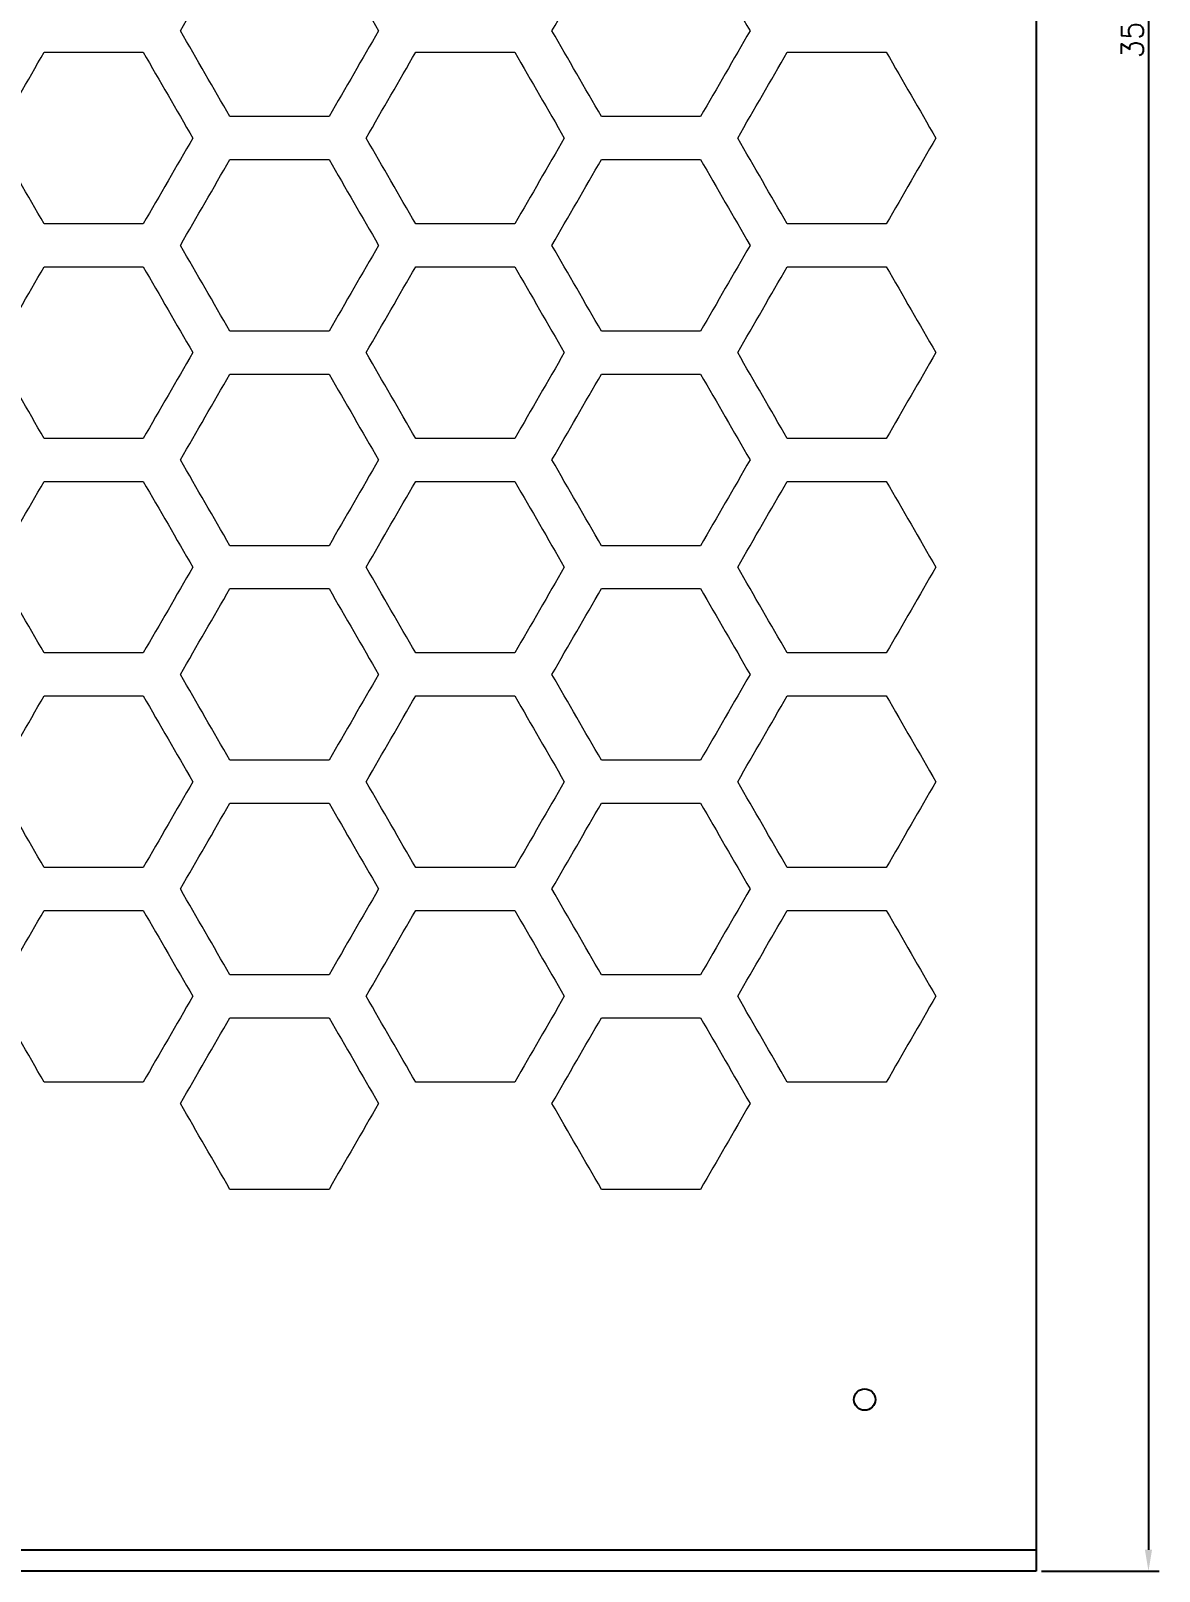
# Model space of a CAD drawing. Header units: inches. Extents: x 2 to 2337, y 1 to 1206.
# Drawn here: x 1152.3 to 1283.8, y 577.5 to 757 of the extents above; entities that cross this region are included whole.
import ezdxf

# ---------------------------------------------------------------- set-up
doc = ezdxf.new("R2010")
doc.units = ezdxf.units.IN
doc.header["$MEASUREMENT"] = 0
doc.styles.get("Standard").update_dxf_attribs({"font": 'txt', "bigfont": 'gbcbig.shx'})
doc.dimstyles.new('ISO-25', dxfattribs={"dimtxt": 2.5, "dimasz": 2.5, "dimexe": 1.25, "dimexo": 0.625, "dimtad": 1, "dimtxsty": 'Standard', "dimcen": 2.5, "dimadec": 0, "dimazin": 0, "dimtfac": 1, "dimtmove": 0, "dimatfit": 3, "dimfxl": 1, "dimarcsym": 0})

# ---------------------------------------------------------------- blocks, each defined once
blk = doc.blocks.new('*D38')
at = {"color": 0, "lineweight": -2}
for p, q in [((1270.06, 936.51), (1283.77, 936.51)), ((1282.52, 934.01), (1282.52, 580.01)), ((1270.06, 577.51), (1283.77, 577.51))]:
    blk.add_line(p, q, dxfattribs=at)
at = {"color": 0}
for points in [[(1282.1, 934.01), (1282.93, 934.01), (1282.52, 936.51)], [(1282.1, 580.01), (1282.93, 580.01), (1282.52, 577.51)]]:
    blk.add_solid(points, dxfattribs=at)
at = {"layer": 'Defpoints', "color": 0}
for p in [(1269.43, 936.51), (1269.43, 577.51), (1282.52, 577.51)]:
    blk.add_point(p, dxfattribs=at)
at = {"color": 0, "insert": (1280.64, 757.01), "char_height": 2.5, "attachment_point": 5, "rotation": 90}
blk.add_mtext('359', dxfattribs=at)

msp = doc.modelspace()

# ---------------------------------------------------------------- linework, layer by layer
at = {"color": 0}
msp.add_line((1269.434, 936.513), (1269.434, 577.513), dxfattribs=at)
at = {"color": 4}
for p, q in [((1006.434, 580.013), (1269.434, 580.013)), ((1269.434, 577.513), (1006.434, 577.513))]:
    msp.add_line(p, q, dxfattribs=at)
msp.add_circle((1249.434, 597.513), 1.25, dxfattribs=at)
at = {"color": 7, "linetype": 'Continuous', "lineweight": 18}
for points in [[(1175.462, 767.009), (1173.537, 763.676), (1171.613, 760.343), (1169.688, 757.009), (1171.613, 753.676), (1173.537, 750.343), (1175.462, 747.009), (1179.311, 747.009), (1183.16, 747.009), (1187.009, 747.009), (1188.933, 750.343), (1190.858, 753.676), (1192.782, 757.009), (1190.858, 760.343), (1188.933, 763.676), (1187.009, 767.009), (1183.16, 767.009), (1179.311, 767.009), (1175.462, 767.009)], [(1175.462, 767.009), (1173.537, 763.676), (1171.613, 760.343), (1169.688, 757.009), (1171.613, 753.676), (1173.537, 750.343), (1175.462, 747.009), (1179.311, 747.009), (1183.16, 747.009), (1187.009, 747.009), (1188.933, 750.343), (1190.858, 753.676), (1192.782, 757.009), (1190.858, 760.343), (1188.933, 763.676), (1187.009, 767.009), (1183.16, 767.009), (1179.311, 767.009), (1175.462, 767.009)], [(1218.763, 767.009), (1216.838, 763.676), (1214.914, 760.343), (1212.989, 757.009), (1214.914, 753.676), (1216.838, 750.343), (1218.763, 747.009), (1222.612, 747.009), (1226.461, 747.009), (1230.31, 747.009), (1232.234, 750.343), (1234.159, 753.676), (1236.083, 757.009), (1234.159, 760.343), (1232.234, 763.676), (1230.31, 767.009), (1226.461, 767.009), (1222.612, 767.009), (1218.763, 767.009)], [(1218.763, 767.009), (1216.838, 763.676), (1214.914, 760.343), (1212.989, 757.009), (1214.914, 753.676), (1216.838, 750.343), (1218.763, 747.009), (1222.612, 747.009), (1226.461, 747.009), (1230.31, 747.009), (1232.234, 750.343), (1234.159, 753.676), (1236.083, 757.009), (1234.159, 760.343), (1232.234, 763.676), (1230.31, 767.009), (1226.461, 767.009), (1222.612, 767.009), (1218.763, 767.009)], [(1153.811, 754.509), (1151.886, 751.176), (1149.962, 747.843), (1148.037, 744.509), (1149.962, 741.176), (1151.886, 737.843), (1153.811, 734.509), (1157.66, 734.509), (1161.509, 734.509), (1165.358, 734.509), (1167.282, 737.843), (1169.207, 741.176), (1171.131, 744.509), (1169.207, 747.843), (1167.282, 751.176), (1165.358, 754.509), (1161.509, 754.509), (1157.66, 754.509), (1153.811, 754.509)], [(1153.811, 754.509), (1151.886, 751.176), (1149.962, 747.843), (1148.037, 744.509), (1149.962, 741.176), (1151.886, 737.843), (1153.811, 734.509), (1157.66, 734.509), (1161.509, 734.509), (1165.358, 734.509), (1167.282, 737.843), (1169.207, 741.176), (1171.131, 744.509), (1169.207, 747.843), (1167.282, 751.176), (1165.358, 754.509), (1161.509, 754.509), (1157.66, 754.509), (1153.811, 754.509)], [(1197.112, 754.509), (1195.188, 751.176), (1193.263, 747.843), (1191.339, 744.509), (1193.263, 741.176), (1195.188, 737.843), (1197.112, 734.509), (1200.961, 734.509), (1204.81, 734.509), (1208.659, 734.509), (1210.584, 737.843), (1212.508, 741.176), (1214.433, 744.509), (1212.508, 747.843), (1210.584, 751.176), (1208.659, 754.509), (1204.81, 754.509), (1200.961, 754.509), (1197.112, 754.509)], [(1197.112, 754.509), (1195.188, 751.176), (1193.263, 747.843), (1191.339, 744.509), (1193.263, 741.176), (1195.188, 737.843), (1197.112, 734.509), (1200.961, 734.509), (1204.81, 734.509), (1208.659, 734.509), (1210.584, 737.843), (1212.508, 741.176), (1214.433, 744.509), (1212.508, 747.843), (1210.584, 751.176), (1208.659, 754.509), (1204.81, 754.509), (1200.961, 754.509), (1197.112, 754.509)], [(1240.413, 754.509), (1238.489, 751.176), (1236.564, 747.843), (1234.64, 744.509), (1236.564, 741.176), (1238.489, 737.843), (1240.413, 734.509), (1244.262, 734.509), (1248.111, 734.509), (1251.96, 734.509), (1253.885, 737.843), (1255.81, 741.176), (1257.734, 744.509), (1255.81, 747.843), (1253.885, 751.176), (1251.96, 754.509), (1248.111, 754.509), (1244.262, 754.509), (1240.413, 754.509)], [(1240.413, 754.509), (1238.489, 751.176), (1236.564, 747.843), (1234.64, 744.509), (1236.564, 741.176), (1238.489, 737.843), (1240.413, 734.509), (1244.262, 734.509), (1248.111, 734.509), (1251.96, 734.509), (1253.885, 737.843), (1255.81, 741.176), (1257.734, 744.509), (1255.81, 747.843), (1253.885, 751.176), (1251.96, 754.509), (1248.111, 754.509), (1244.262, 754.509), (1240.413, 754.509)], [(1175.462, 742.009), (1173.537, 738.676), (1171.613, 735.343), (1169.688, 732.009), (1171.613, 728.676), (1173.537, 725.343), (1175.462, 722.009), (1179.311, 722.009), (1183.16, 722.009), (1187.009, 722.009), (1188.933, 725.343), (1190.858, 728.676), (1192.782, 732.009), (1190.858, 735.343), (1188.933, 738.676), (1187.009, 742.009), (1183.16, 742.009), (1179.311, 742.009), (1175.462, 742.009)], [(1175.462, 742.009), (1173.537, 738.676), (1171.613, 735.343), (1169.688, 732.009), (1171.613, 728.676), (1173.537, 725.343), (1175.462, 722.009), (1179.311, 722.009), (1183.16, 722.009), (1187.009, 722.009), (1188.933, 725.343), (1190.858, 728.676), (1192.782, 732.009), (1190.858, 735.343), (1188.933, 738.676), (1187.009, 742.009), (1183.16, 742.009), (1179.311, 742.009), (1175.462, 742.009)], [(1175.462, 742.009), (1173.537, 738.676), (1171.613, 735.343), (1169.688, 732.009), (1171.613, 728.676), (1173.537, 725.343), (1175.462, 722.009), (1179.311, 722.009), (1183.16, 722.009), (1187.009, 722.009), (1188.933, 725.343), (1190.858, 728.676), (1192.782, 732.009), (1190.858, 735.343), (1188.933, 738.676), (1187.009, 742.009), (1183.16, 742.009), (1179.311, 742.009), (1175.462, 742.009)], [(1175.462, 742.009), (1173.537, 738.676), (1171.613, 735.343), (1169.688, 732.009), (1171.613, 728.676), (1173.537, 725.343), (1175.462, 722.009), (1179.311, 722.009), (1183.16, 722.009), (1187.009, 722.009), (1188.933, 725.343), (1190.858, 728.676), (1192.782, 732.009), (1190.858, 735.343), (1188.933, 738.676), (1187.009, 742.009), (1183.16, 742.009), (1179.311, 742.009), (1175.462, 742.009)], [(1218.763, 742.009), (1216.838, 738.676), (1214.914, 735.343), (1212.989, 732.009), (1214.914, 728.676), (1216.838, 725.343), (1218.763, 722.009), (1222.612, 722.009), (1226.461, 722.009), (1230.31, 722.009), (1232.234, 725.343), (1234.159, 728.676), (1236.083, 732.009), (1234.159, 735.343), (1232.234, 738.676), (1230.31, 742.009), (1226.461, 742.009), (1222.612, 742.009), (1218.763, 742.009)], [(1218.763, 742.009), (1216.838, 738.676), (1214.914, 735.343), (1212.989, 732.009), (1214.914, 728.676), (1216.838, 725.343), (1218.763, 722.009), (1222.612, 722.009), (1226.461, 722.009), (1230.31, 722.009), (1232.234, 725.343), (1234.159, 728.676), (1236.083, 732.009), (1234.159, 735.343), (1232.234, 738.676), (1230.31, 742.009), (1226.461, 742.009), (1222.612, 742.009), (1218.763, 742.009)], [(1218.763, 742.009), (1216.838, 738.676), (1214.914, 735.343), (1212.989, 732.009), (1214.914, 728.676), (1216.838, 725.343), (1218.763, 722.009), (1222.612, 722.009), (1226.461, 722.009), (1230.31, 722.009), (1232.234, 725.343), (1234.159, 728.676), (1236.083, 732.009), (1234.159, 735.343), (1232.234, 738.676), (1230.31, 742.009), (1226.461, 742.009), (1222.612, 742.009), (1218.763, 742.009)], [(1218.763, 742.009), (1216.838, 738.676), (1214.914, 735.343), (1212.989, 732.009), (1214.914, 728.676), (1216.838, 725.343), (1218.763, 722.009), (1222.612, 722.009), (1226.461, 722.009), (1230.31, 722.009), (1232.234, 725.343), (1234.159, 728.676), (1236.083, 732.009), (1234.159, 735.343), (1232.234, 738.676), (1230.31, 742.009), (1226.461, 742.009), (1222.612, 742.009), (1218.763, 742.009)], [(1153.811, 729.509), (1151.886, 726.176), (1149.962, 722.843), (1148.037, 719.509), (1149.962, 716.176), (1151.886, 712.843), (1153.811, 709.509), (1157.66, 709.509), (1161.509, 709.509), (1165.358, 709.509), (1167.282, 712.843), (1169.207, 716.176), (1171.131, 719.509), (1169.207, 722.843), (1167.282, 726.176), (1165.358, 729.509), (1161.509, 729.509), (1157.66, 729.509), (1153.811, 729.509)], [(1153.811, 729.509), (1151.886, 726.176), (1149.962, 722.843), (1148.037, 719.509), (1149.962, 716.176), (1151.886, 712.843), (1153.811, 709.509), (1157.66, 709.509), (1161.509, 709.509), (1165.358, 709.509), (1167.282, 712.843), (1169.207, 716.176), (1171.131, 719.509), (1169.207, 722.843), (1167.282, 726.176), (1165.358, 729.509), (1161.509, 729.509), (1157.66, 729.509), (1153.811, 729.509)], [(1153.811, 729.509), (1151.886, 726.176), (1149.962, 722.843), (1148.037, 719.509), (1149.962, 716.176), (1151.886, 712.843), (1153.811, 709.509), (1157.66, 709.509), (1161.509, 709.509), (1165.358, 709.509), (1167.282, 712.843), (1169.207, 716.176), (1171.131, 719.509), (1169.207, 722.843), (1167.282, 726.176), (1165.358, 729.509), (1161.509, 729.509), (1157.66, 729.509), (1153.811, 729.509)], [(1153.811, 729.509), (1151.886, 726.176), (1149.962, 722.843), (1148.037, 719.509), (1149.962, 716.176), (1151.886, 712.843), (1153.811, 709.509), (1157.66, 709.509), (1161.509, 709.509), (1165.358, 709.509), (1167.282, 712.843), (1169.207, 716.176), (1171.131, 719.509), (1169.207, 722.843), (1167.282, 726.176), (1165.358, 729.509), (1161.509, 729.509), (1157.66, 729.509), (1153.811, 729.509)], [(1197.112, 729.509), (1195.188, 726.176), (1193.263, 722.843), (1191.339, 719.509), (1193.263, 716.176), (1195.188, 712.843), (1197.112, 709.509), (1200.961, 709.509), (1204.81, 709.509), (1208.659, 709.509), (1210.584, 712.843), (1212.508, 716.176), (1214.433, 719.509), (1212.508, 722.843), (1210.584, 726.176), (1208.659, 729.509), (1204.81, 729.509), (1200.961, 729.509), (1197.112, 729.509)], [(1197.112, 729.509), (1195.188, 726.176), (1193.263, 722.843), (1191.339, 719.509), (1193.263, 716.176), (1195.188, 712.843), (1197.112, 709.509), (1200.961, 709.509), (1204.81, 709.509), (1208.659, 709.509), (1210.584, 712.843), (1212.508, 716.176), (1214.433, 719.509), (1212.508, 722.843), (1210.584, 726.176), (1208.659, 729.509), (1204.81, 729.509), (1200.961, 729.509), (1197.112, 729.509)], [(1197.112, 729.509), (1195.188, 726.176), (1193.263, 722.843), (1191.339, 719.509), (1193.263, 716.176), (1195.188, 712.843), (1197.112, 709.509), (1200.961, 709.509), (1204.81, 709.509), (1208.659, 709.509), (1210.584, 712.843), (1212.508, 716.176), (1214.433, 719.509), (1212.508, 722.843), (1210.584, 726.176), (1208.659, 729.509), (1204.81, 729.509), (1200.961, 729.509), (1197.112, 729.509)], [(1197.112, 729.509), (1195.188, 726.176), (1193.263, 722.843), (1191.339, 719.509), (1193.263, 716.176), (1195.188, 712.843), (1197.112, 709.509), (1200.961, 709.509), (1204.81, 709.509), (1208.659, 709.509), (1210.584, 712.843), (1212.508, 716.176), (1214.433, 719.509), (1212.508, 722.843), (1210.584, 726.176), (1208.659, 729.509), (1204.81, 729.509), (1200.961, 729.509), (1197.112, 729.509)], [(1240.413, 729.509), (1238.489, 726.176), (1236.564, 722.843), (1234.64, 719.509), (1236.564, 716.176), (1238.489, 712.843), (1240.413, 709.509), (1244.262, 709.509), (1248.111, 709.509), (1251.96, 709.509), (1253.885, 712.843), (1255.81, 716.176), (1257.734, 719.509), (1255.81, 722.843), (1253.885, 726.176), (1251.96, 729.509), (1248.111, 729.509), (1244.262, 729.509), (1240.413, 729.509)], [(1240.413, 729.509), (1238.489, 726.176), (1236.564, 722.843), (1234.64, 719.509), (1236.564, 716.176), (1238.489, 712.843), (1240.413, 709.509), (1244.262, 709.509), (1248.111, 709.509), (1251.96, 709.509), (1253.885, 712.843), (1255.81, 716.176), (1257.734, 719.509), (1255.81, 722.843), (1253.885, 726.176), (1251.96, 729.509), (1248.111, 729.509), (1244.262, 729.509), (1240.413, 729.509)], [(1240.413, 729.509), (1238.489, 726.176), (1236.564, 722.843), (1234.64, 719.509), (1236.564, 716.176), (1238.489, 712.843), (1240.413, 709.509), (1244.262, 709.509), (1248.111, 709.509), (1251.96, 709.509), (1253.885, 712.843), (1255.81, 716.176), (1257.734, 719.509), (1255.81, 722.843), (1253.885, 726.176), (1251.96, 729.509), (1248.111, 729.509), (1244.262, 729.509), (1240.413, 729.509)], [(1240.413, 729.509), (1238.489, 726.176), (1236.564, 722.843), (1234.64, 719.509), (1236.564, 716.176), (1238.489, 712.843), (1240.413, 709.509), (1244.262, 709.509), (1248.111, 709.509), (1251.96, 709.509), (1253.885, 712.843), (1255.81, 716.176), (1257.734, 719.509), (1255.81, 722.843), (1253.885, 726.176), (1251.96, 729.509), (1248.111, 729.509), (1244.262, 729.509), (1240.413, 729.509)], [(1175.462, 717.009), (1173.537, 713.676), (1171.613, 710.343), (1169.688, 707.009), (1171.613, 703.676), (1173.537, 700.343), (1175.462, 697.009), (1179.311, 697.009), (1183.16, 697.009), (1187.009, 697.009), (1188.933, 700.343), (1190.858, 703.676), (1192.782, 707.009), (1190.858, 710.343), (1188.933, 713.676), (1187.009, 717.009), (1183.16, 717.009), (1179.311, 717.009), (1175.462, 717.009)], [(1175.462, 717.009), (1173.537, 713.676), (1171.613, 710.343), (1169.688, 707.009), (1171.613, 703.676), (1173.537, 700.343), (1175.462, 697.009), (1179.311, 697.009), (1183.16, 697.009), (1187.009, 697.009), (1188.933, 700.343), (1190.858, 703.676), (1192.782, 707.009), (1190.858, 710.343), (1188.933, 713.676), (1187.009, 717.009), (1183.16, 717.009), (1179.311, 717.009), (1175.462, 717.009)], [(1218.763, 717.009), (1216.838, 713.676), (1214.914, 710.343), (1212.989, 707.009), (1214.914, 703.676), (1216.838, 700.343), (1218.763, 697.009), (1222.612, 697.009), (1226.461, 697.009), (1230.31, 697.009), (1232.234, 700.343), (1234.159, 703.676), (1236.083, 707.009), (1234.159, 710.343), (1232.234, 713.676), (1230.31, 717.009), (1226.461, 717.009), (1222.612, 717.009), (1218.763, 717.009)], [(1218.763, 717.009), (1216.838, 713.676), (1214.914, 710.343), (1212.989, 707.009), (1214.914, 703.676), (1216.838, 700.343), (1218.763, 697.009), (1222.612, 697.009), (1226.461, 697.009), (1230.31, 697.009), (1232.234, 700.343), (1234.159, 703.676), (1236.083, 707.009), (1234.159, 710.343), (1232.234, 713.676), (1230.31, 717.009), (1226.461, 717.009), (1222.612, 717.009), (1218.763, 717.009)], [(1153.811, 704.509), (1151.886, 701.176), (1149.962, 697.843), (1148.037, 694.509), (1149.962, 691.176), (1151.886, 687.843), (1153.811, 684.509), (1157.66, 684.509), (1161.509, 684.509), (1165.358, 684.509), (1167.282, 687.843), (1169.207, 691.176), (1171.131, 694.509), (1169.207, 697.843), (1167.282, 701.176), (1165.358, 704.509), (1161.509, 704.509), (1157.66, 704.509), (1153.811, 704.509)], [(1153.811, 704.509), (1151.886, 701.176), (1149.962, 697.843), (1148.037, 694.509), (1149.962, 691.176), (1151.886, 687.843), (1153.811, 684.509), (1157.66, 684.509), (1161.509, 684.509), (1165.358, 684.509), (1167.282, 687.843), (1169.207, 691.176), (1171.131, 694.509), (1169.207, 697.843), (1167.282, 701.176), (1165.358, 704.509), (1161.509, 704.509), (1157.66, 704.509), (1153.811, 704.509)], [(1197.112, 704.509), (1195.188, 701.176), (1193.263, 697.843), (1191.339, 694.509), (1193.263, 691.176), (1195.188, 687.843), (1197.112, 684.509), (1200.961, 684.509), (1204.81, 684.509), (1208.659, 684.509), (1210.584, 687.843), (1212.508, 691.176), (1214.433, 694.509), (1212.508, 697.843), (1210.584, 701.176), (1208.659, 704.509), (1204.81, 704.509), (1200.961, 704.509), (1197.112, 704.509)], [(1197.112, 704.509), (1195.188, 701.176), (1193.263, 697.843), (1191.339, 694.509), (1193.263, 691.176), (1195.188, 687.843), (1197.112, 684.509), (1200.961, 684.509), (1204.81, 684.509), (1208.659, 684.509), (1210.584, 687.843), (1212.508, 691.176), (1214.433, 694.509), (1212.508, 697.843), (1210.584, 701.176), (1208.659, 704.509), (1204.81, 704.509), (1200.961, 704.509), (1197.112, 704.509)], [(1240.413, 704.509), (1238.489, 701.176), (1236.564, 697.843), (1234.64, 694.509), (1236.564, 691.176), (1238.489, 687.843), (1240.413, 684.509), (1244.262, 684.509), (1248.111, 684.509), (1251.96, 684.509), (1253.885, 687.843), (1255.81, 691.176), (1257.734, 694.509), (1255.81, 697.843), (1253.885, 701.176), (1251.96, 704.509), (1248.111, 704.509), (1244.262, 704.509), (1240.413, 704.509)], [(1240.413, 704.509), (1238.489, 701.176), (1236.564, 697.843), (1234.64, 694.509), (1236.564, 691.176), (1238.489, 687.843), (1240.413, 684.509), (1244.262, 684.509), (1248.111, 684.509), (1251.96, 684.509), (1253.885, 687.843), (1255.81, 691.176), (1257.734, 694.509), (1255.81, 697.843), (1253.885, 701.176), (1251.96, 704.509), (1248.111, 704.509), (1244.262, 704.509), (1240.413, 704.509)], [(1175.462, 692.009), (1173.537, 688.676), (1171.613, 685.343), (1169.688, 682.009), (1171.613, 678.676), (1173.537, 675.343), (1175.462, 672.009), (1179.311, 672.009), (1183.16, 672.009), (1187.009, 672.009), (1188.933, 675.343), (1190.858, 678.676), (1192.782, 682.009), (1190.858, 685.343), (1188.933, 688.676), (1187.009, 692.009), (1183.16, 692.009), (1179.311, 692.009), (1175.462, 692.009)], [(1175.462, 692.009), (1173.537, 688.676), (1171.613, 685.343), (1169.688, 682.009), (1171.613, 678.676), (1173.537, 675.343), (1175.462, 672.009), (1179.311, 672.009), (1183.16, 672.009), (1187.009, 672.009), (1188.933, 675.343), (1190.858, 678.676), (1192.782, 682.009), (1190.858, 685.343), (1188.933, 688.676), (1187.009, 692.009), (1183.16, 692.009), (1179.311, 692.009), (1175.462, 692.009)], [(1218.763, 692.009), (1216.838, 688.676), (1214.914, 685.343), (1212.989, 682.009), (1214.914, 678.676), (1216.838, 675.343), (1218.763, 672.009), (1222.612, 672.009), (1226.461, 672.009), (1230.31, 672.009), (1232.234, 675.343), (1234.159, 678.676), (1236.083, 682.009), (1234.159, 685.343), (1232.234, 688.676), (1230.31, 692.009), (1226.461, 692.009), (1222.612, 692.009), (1218.763, 692.009)], [(1218.763, 692.009), (1216.838, 688.676), (1214.914, 685.343), (1212.989, 682.009), (1214.914, 678.676), (1216.838, 675.343), (1218.763, 672.009), (1222.612, 672.009), (1226.461, 672.009), (1230.31, 672.009), (1232.234, 675.343), (1234.159, 678.676), (1236.083, 682.009), (1234.159, 685.343), (1232.234, 688.676), (1230.31, 692.009), (1226.461, 692.009), (1222.612, 692.009), (1218.763, 692.009)], [(1153.811, 679.509), (1151.886, 676.176), (1149.962, 672.843), (1148.037, 669.509), (1149.962, 666.176), (1151.886, 662.843), (1153.811, 659.509), (1157.66, 659.509), (1161.509, 659.509), (1165.358, 659.509), (1167.282, 662.843), (1169.207, 666.176), (1171.131, 669.509), (1169.207, 672.843), (1167.282, 676.176), (1165.358, 679.509), (1161.509, 679.509), (1157.66, 679.509), (1153.811, 679.509)], [(1153.811, 679.509), (1151.886, 676.176), (1149.962, 672.843), (1148.037, 669.509), (1149.962, 666.176), (1151.886, 662.843), (1153.811, 659.509), (1157.66, 659.509), (1161.509, 659.509), (1165.358, 659.509), (1167.282, 662.843), (1169.207, 666.176), (1171.131, 669.509), (1169.207, 672.843), (1167.282, 676.176), (1165.358, 679.509), (1161.509, 679.509), (1157.66, 679.509), (1153.811, 679.509)], [(1197.112, 679.509), (1195.188, 676.176), (1193.263, 672.843), (1191.339, 669.509), (1193.263, 666.176), (1195.188, 662.843), (1197.112, 659.509), (1200.961, 659.509), (1204.81, 659.509), (1208.659, 659.509), (1210.584, 662.843), (1212.508, 666.176), (1214.433, 669.509), (1212.508, 672.843), (1210.584, 676.176), (1208.659, 679.509), (1204.81, 679.509), (1200.961, 679.509), (1197.112, 679.509)], [(1197.112, 679.509), (1195.188, 676.176), (1193.263, 672.843), (1191.339, 669.509), (1193.263, 666.176), (1195.188, 662.843), (1197.112, 659.509), (1200.961, 659.509), (1204.81, 659.509), (1208.659, 659.509), (1210.584, 662.843), (1212.508, 666.176), (1214.433, 669.509), (1212.508, 672.843), (1210.584, 676.176), (1208.659, 679.509), (1204.81, 679.509), (1200.961, 679.509), (1197.112, 679.509)], [(1240.413, 679.509), (1238.489, 676.176), (1236.564, 672.843), (1234.64, 669.509), (1236.564, 666.176), (1238.489, 662.843), (1240.413, 659.509), (1244.262, 659.509), (1248.111, 659.509), (1251.96, 659.509), (1253.885, 662.843), (1255.81, 666.176), (1257.734, 669.509), (1255.81, 672.843), (1253.885, 676.176), (1251.96, 679.509), (1248.111, 679.509), (1244.262, 679.509), (1240.413, 679.509)], [(1240.413, 679.509), (1238.489, 676.176), (1236.564, 672.843), (1234.64, 669.509), (1236.564, 666.176), (1238.489, 662.843), (1240.413, 659.509), (1244.262, 659.509), (1248.111, 659.509), (1251.96, 659.509), (1253.885, 662.843), (1255.81, 666.176), (1257.734, 669.509), (1255.81, 672.843), (1253.885, 676.176), (1251.96, 679.509), (1248.111, 679.509), (1244.262, 679.509), (1240.413, 679.509)], [(1175.462, 667.009), (1173.537, 663.676), (1171.613, 660.343), (1169.688, 657.009), (1171.613, 653.676), (1173.537, 650.343), (1175.462, 647.009), (1179.311, 647.009), (1183.16, 647.009), (1187.009, 647.009), (1188.933, 650.343), (1190.858, 653.676), (1192.782, 657.009), (1190.858, 660.343), (1188.933, 663.676), (1187.009, 667.009), (1183.16, 667.009), (1179.311, 667.009), (1175.462, 667.009)], [(1175.462, 667.009), (1173.537, 663.676), (1171.613, 660.343), (1169.688, 657.009), (1171.613, 653.676), (1173.537, 650.343), (1175.462, 647.009), (1179.311, 647.009), (1183.16, 647.009), (1187.009, 647.009), (1188.933, 650.343), (1190.858, 653.676), (1192.782, 657.009), (1190.858, 660.343), (1188.933, 663.676), (1187.009, 667.009), (1183.16, 667.009), (1179.311, 667.009), (1175.462, 667.009)], [(1218.763, 667.009), (1216.838, 663.676), (1214.914, 660.343), (1212.989, 657.009), (1214.914, 653.676), (1216.838, 650.343), (1218.763, 647.009), (1222.612, 647.009), (1226.461, 647.009), (1230.31, 647.009), (1232.234, 650.343), (1234.159, 653.676), (1236.083, 657.009), (1234.159, 660.343), (1232.234, 663.676), (1230.31, 667.009), (1226.461, 667.009), (1222.612, 667.009), (1218.763, 667.009)], [(1218.763, 667.009), (1216.838, 663.676), (1214.914, 660.343), (1212.989, 657.009), (1214.914, 653.676), (1216.838, 650.343), (1218.763, 647.009), (1222.612, 647.009), (1226.461, 647.009), (1230.31, 647.009), (1232.234, 650.343), (1234.159, 653.676), (1236.083, 657.009), (1234.159, 660.343), (1232.234, 663.676), (1230.31, 667.009), (1226.461, 667.009), (1222.612, 667.009), (1218.763, 667.009)], [(1153.811, 654.509), (1151.886, 651.176), (1149.962, 647.843), (1148.037, 644.509), (1149.962, 641.176), (1151.886, 637.843), (1153.811, 634.509), (1157.66, 634.509), (1161.509, 634.509), (1165.358, 634.509), (1167.282, 637.843), (1169.207, 641.176), (1171.131, 644.509), (1169.207, 647.843), (1167.282, 651.176), (1165.358, 654.509), (1161.509, 654.509), (1157.66, 654.509), (1153.811, 654.509)], [(1153.811, 654.509), (1151.886, 651.176), (1149.962, 647.843), (1148.037, 644.509), (1149.962, 641.176), (1151.886, 637.843), (1153.811, 634.509), (1157.66, 634.509), (1161.509, 634.509), (1165.358, 634.509), (1167.282, 637.843), (1169.207, 641.176), (1171.131, 644.509), (1169.207, 647.843), (1167.282, 651.176), (1165.358, 654.509), (1161.509, 654.509), (1157.66, 654.509), (1153.811, 654.509)], [(1197.112, 654.509), (1195.188, 651.176), (1193.263, 647.843), (1191.339, 644.509), (1193.263, 641.176), (1195.188, 637.843), (1197.112, 634.509), (1200.961, 634.509), (1204.81, 634.509), (1208.659, 634.509), (1210.584, 637.843), (1212.508, 641.176), (1214.433, 644.509), (1212.508, 647.843), (1210.584, 651.176), (1208.659, 654.509), (1204.81, 654.509), (1200.961, 654.509), (1197.112, 654.509)], [(1197.112, 654.509), (1195.188, 651.176), (1193.263, 647.843), (1191.339, 644.509), (1193.263, 641.176), (1195.188, 637.843), (1197.112, 634.509), (1200.961, 634.509), (1204.81, 634.509), (1208.659, 634.509), (1210.584, 637.843), (1212.508, 641.176), (1214.433, 644.509), (1212.508, 647.843), (1210.584, 651.176), (1208.659, 654.509), (1204.81, 654.509), (1200.961, 654.509), (1197.112, 654.509)], [(1240.413, 654.509), (1238.489, 651.176), (1236.564, 647.843), (1234.64, 644.509), (1236.564, 641.176), (1238.489, 637.843), (1240.413, 634.509), (1244.262, 634.509), (1248.111, 634.509), (1251.96, 634.509), (1253.885, 637.843), (1255.81, 641.176), (1257.734, 644.509), (1255.81, 647.843), (1253.885, 651.176), (1251.96, 654.509), (1248.111, 654.509), (1244.262, 654.509), (1240.413, 654.509)], [(1240.413, 654.509), (1238.489, 651.176), (1236.564, 647.843), (1234.64, 644.509), (1236.564, 641.176), (1238.489, 637.843), (1240.413, 634.509), (1244.262, 634.509), (1248.111, 634.509), (1251.96, 634.509), (1253.885, 637.843), (1255.81, 641.176), (1257.734, 644.509), (1255.81, 647.843), (1253.885, 651.176), (1251.96, 654.509), (1248.111, 654.509), (1244.262, 654.509), (1240.413, 654.509)], [(1175.462, 642.009), (1173.537, 638.676), (1171.613, 635.343), (1169.688, 632.009), (1171.613, 628.676), (1173.537, 625.343), (1175.462, 622.009), (1179.311, 622.009), (1183.16, 622.009), (1187.009, 622.009), (1188.933, 625.343), (1190.858, 628.676), (1192.782, 632.009), (1190.858, 635.343), (1188.933, 638.676), (1187.009, 642.009), (1183.16, 642.009), (1179.311, 642.009), (1175.462, 642.009)], [(1175.462, 642.009), (1173.537, 638.676), (1171.613, 635.343), (1169.688, 632.009), (1171.613, 628.676), (1173.537, 625.343), (1175.462, 622.009), (1179.311, 622.009), (1183.16, 622.009), (1187.009, 622.009), (1188.933, 625.343), (1190.858, 628.676), (1192.782, 632.009), (1190.858, 635.343), (1188.933, 638.676), (1187.009, 642.009), (1183.16, 642.009), (1179.311, 642.009), (1175.462, 642.009)], [(1218.763, 642.009), (1216.838, 638.676), (1214.914, 635.343), (1212.989, 632.009), (1214.914, 628.676), (1216.838, 625.343), (1218.763, 622.009), (1222.612, 622.009), (1226.461, 622.009), (1230.31, 622.009), (1232.234, 625.343), (1234.159, 628.676), (1236.083, 632.009), (1234.159, 635.343), (1232.234, 638.676), (1230.31, 642.009), (1226.461, 642.009), (1222.612, 642.009), (1218.763, 642.009)], [(1218.763, 642.009), (1216.838, 638.676), (1214.914, 635.343), (1212.989, 632.009), (1214.914, 628.676), (1216.838, 625.343), (1218.763, 622.009), (1222.612, 622.009), (1226.461, 622.009), (1230.31, 622.009), (1232.234, 625.343), (1234.159, 628.676), (1236.083, 632.009), (1234.159, 635.343), (1232.234, 638.676), (1230.31, 642.009), (1226.461, 642.009), (1222.612, 642.009), (1218.763, 642.009)]]:
    msp.add_open_spline(points, degree=3, knots=[0, 0, 0, 0, 0.1666667, 0.1666667, 0.1666667, 0.3333333, 0.3333333, 0.3333333, 0.5, 0.5, 0.5, 0.6666667, 0.6666667, 0.6666667, 0.8333333, 0.8333333, 0.8333333, 1, 1, 1, 1], dxfattribs=at)

# ---------------------------------------------------------------- dimensions: what is measured, and where the dimension line sits
at = {"color": 1}
dim = msp.add_linear_dim(base=(1282.517, 577.513), p1=(1269.434, 936.513), p2=(1269.434, 577.513), angle=90, dimstyle='ISO-25', dxfattribs=at)
dim.commit()
dim.dimension.update_dxf_attribs({"geometry": '*D38', "text_midpoint": (1280.642, 757.013)})

doc.saveas('drawing.dxf')
